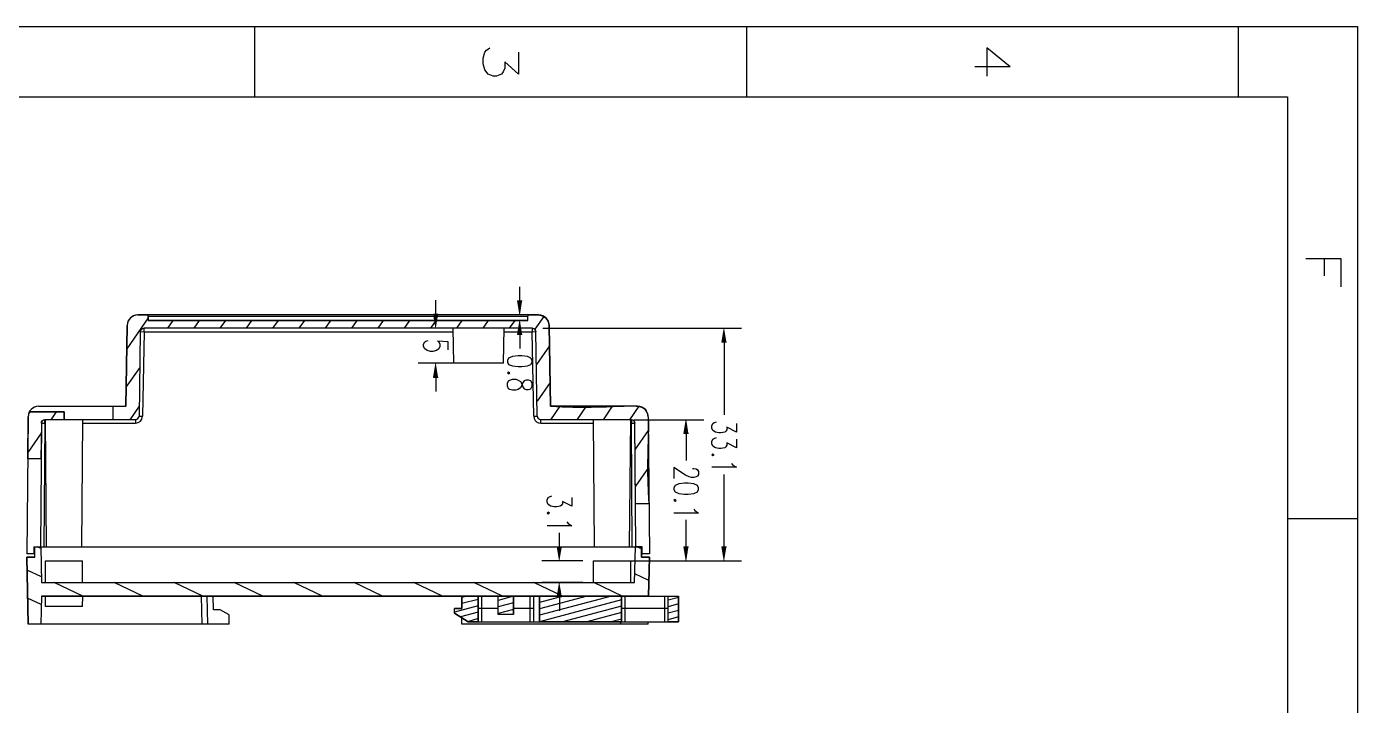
# Model space of a CAD drawing. Header units: inches. Extents: x 153 to 449, y 267 to 687.
# Drawn here: x 260 to 449.5, y 590.5 to 687.1 of the extents above; entities that cross this region are included whole.
import ezdxf

# ---------------------------------------------------------------- set-up
doc = ezdxf.new("R2010")
doc.units = ezdxf.units.IN
doc.header["$MEASUREMENT"] = 0
doc.layers.add('图层 1', color=7, linetype='Continuous')

msp = doc.modelspace()

# ---------------------------------------------------------------- hatches: boundary and pattern name
at = {"layer": '图层 1', "true_color": 0xffffff}
for points in [[(330.58, 648.07), (329.93, 648.07), (330.27, 646.06)], [(318.63, 646.16), (317.95, 646.16), (318.29, 644.18)], [(330.58, 643.26), (329.93, 643.26), (330.27, 645.26)], [(359.67, 642.17), (358.99, 642.17), (359.33, 644.18)], [(318.63, 637.17), (317.95, 637.17), (318.29, 639.18)], [(354.26, 629.17), (353.61, 629.17), (353.95, 631.15)], [(336.23, 613.06), (335.55, 613.06), (335.89, 611.05)], [(354.26, 613.06), (353.61, 613.06), (353.95, 611.05)], [(359.67, 613.06), (358.99, 613.06), (359.33, 611.05)], [(336.23, 605.95), (335.55, 605.95), (335.89, 607.96)]]:
    msp.add_hatch(color=7, dxfattribs=at).paths.add_polyline_path(points)

# ---------------------------------------------------------------- linework, layer by layer
at = {"layer": '图层 1', "color": 7, "lineweight": 25, "true_color": 0xffffff}
for points in [[(152.5, 687.1), (449.49, 687.1)], [(292.5, 687.1), (292.5, 677.13)], [(362.51, 687.1), (362.51, 677.13)], [(432.51, 687.1), (432.51, 677.13)], [(449.49, 687.1), (449.49, 267.06)], [(330.05, 683.49), (330.05, 680.34), (328.14, 682.07), (328.14, 681.2), (327.89, 680.65), (327.64, 680.34), (326.93, 680.06), (326.47, 680.06), (325.76, 680.34), (325.27, 680.93), (325.05, 681.79), (325.05, 682.63), (325.27, 683.49), (325.51, 683.77), (325.98, 684.08)], [(400.05, 681.39), (396.72, 684.08), (396.72, 680.06)], [(400.05, 681.39), (395.05, 681.39)], [(162.48, 677.13), (439.52, 677.13)], [(439.52, 677.13), (439.52, 277.04)], [(442.14, 654.09), (447.14, 654.09), (447.14, 650.08)], [(444.77, 654.09), (444.77, 651.62)], [(330.27, 648.07), (330.27, 650.08)], [(318.29, 646.16), (318.29, 648.16)], [(275.86, 646.06), (275.31, 645.94), (274.81, 645.63), (274.47, 645.17), (274.35, 644.58)], [(332.92, 646.06), (275.86, 646.06)], [(275.86, 646.06), (277.19, 646.06), (277.31, 646), (277.37, 645.88), (277.37, 645.26), (331.38, 645.26), (331.38, 645.88)], [(277.37, 645.88), (277.31, 646), (277.19, 646.06)], [(328.85, 646.06), (327.77, 646.06)], [(331.6, 646.06), (331.44, 646), (331.38, 645.88)], [(331.6, 646.06), (331.44, 646), (331.38, 645.88)], [(275.52, 631.15), (272.37, 631.15), (272.37, 633.07), (274.16, 633.07), (274.35, 644.58)], [(274.35, 644.58), (274.16, 633.07)], [(277.37, 645.66), (274.29, 641.25)], [(276.76, 644.18), (276.51, 644.09), (276.32, 643.93), (276.23, 643.69)], [(276.23, 643.69), (276.29, 643.87), (276.39, 644.03), (276.54, 644.12), (276.76, 644.18)], [(332.03, 644.18), (276.76, 644.18)], [(276.76, 643.66), (276.76, 644.18)], [(332.03, 644.18), (276.76, 644.18)], [(277.37, 645.88), (331.38, 645.88)], [(277.37, 645.26), (277.37, 645.88)], [(331.38, 645.26), (277.37, 645.26)], [(280.86, 645.26), (280.09, 644.18)], [(284.6, 645.26), (283.83, 644.18)], [(288.34, 645.26), (287.56, 644.18)], [(292.07, 645.26), (291.3, 644.18)], [(295.84, 645.26), (295.07, 644.18)], [(299.58, 645.26), (298.8, 644.18)], [(303.31, 645.26), (302.54, 644.18)], [(307.05, 645.26), (306.28, 644.18)], [(310.78, 645.26), (310.04, 644.18)], [(314.55, 645.26), (313.78, 644.18)], [(326.5, 644.18), (315.79, 644.18)], [(318.29, 645.26), (317.52, 644.18)], [(320.85, 639.18), (320.76, 644.18)], [(322.02, 645.26), (321.25, 644.18)], [(325.76, 645.26), (324.99, 644.18)], [(328.85, 645.26), (327.77, 645.26)], [(327.92, 639.18), (328.02, 644.18)], [(329.53, 645.26), (328.76, 644.18)], [(331.38, 645.26), (331.38, 645.88)], [(332.52, 643.69), (332.46, 643.93), (332.28, 644.09), (332.03, 644.18)], [(332.03, 644.18), (332.03, 643.66)], [(332.03, 644.18), (332.21, 644.12), (332.37, 644.03), (332.49, 643.87), (332.52, 643.69)], [(333.67, 645.85), (332.4, 644.03)], [(333.54, 644.18), (361.83, 644.18)], [(334.62, 633.07), (334.41, 644.58)], [(276.23, 643.69), (276.05, 631.64)], [(276.23, 643.69), (276.05, 631.64)], [(276.23, 643.69), (276.76, 643.66)], [(276.76, 643.66), (276.54, 631.64)], [(276.76, 643.66), (320.79, 643.66)], [(320.05, 641.09), (320.05, 642.24), (318.54, 642.33), (318.72, 642.24), (318.87, 641.9), (318.87, 641.56), (318.72, 641.22), (318.38, 641), (317.89, 640.88), (317.55, 640.88), (317.05, 641), (316.71, 641.22), (316.53, 641.56), (316.53, 641.9), (316.71, 642.24), (316.87, 642.33), (317.21, 642.45)], [(327.98, 643.66), (332.03, 643.66)], [(330.27, 643.26), (330.27, 641.28)], [(332.03, 643.66), (332.52, 643.69)], [(332.25, 631.64), (332.03, 643.66)], [(332.74, 631.64), (332.52, 643.69)], [(332.74, 631.64), (332.52, 643.69)], [(334.47, 641.65), (332.62, 638.99)], [(359.33, 642.17), (359.33, 631.86)], [(276.17, 638.56), (274.19, 635.78)], [(326.41, 639.18), (315.79, 639.18)], [(327.92, 639.18), (320.85, 639.18)], [(332, 639.58), (331.84, 639.92), (331.35, 640.17), (330.52, 640.26), (330.02, 640.26), (329.19, 640.17), (328.66, 639.92), (328.51, 639.58), (328.51, 639.36), (328.66, 639.02), (329.19, 638.81), (330.02, 638.72), (330.52, 638.72), (331.35, 638.81), (331.84, 639.02), (332, 639.36), (332, 639.58)], [(318.29, 637.17), (318.29, 635.17)], [(328.85, 637.82), (328.66, 637.91), (328.51, 637.82), (328.66, 637.7), (328.85, 637.82)], [(332, 636.37), (331.84, 636.68), (331.5, 636.8), (331.16, 636.8), (330.86, 636.68), (330.67, 636.46), (330.52, 636.03), (330.33, 635.69), (330.02, 635.47), (329.68, 635.35), (329.19, 635.35), (328.85, 635.47), (328.66, 635.57), (328.51, 635.91), (328.51, 636.37), (328.66, 636.68), (328.85, 636.8), (329.19, 636.93), (329.68, 636.93), (330.02, 636.8), (330.33, 636.59), (330.52, 636.25), (330.67, 635.81), (330.86, 635.57), (331.16, 635.47), (331.5, 635.47), (331.84, 635.57), (332, 635.91), (332, 636.37)], [(334.56, 636.43), (332.71, 633.78)], [(261.75, 633.07), (274.16, 633.07)], [(272.37, 631.15), (272.37, 633.07)], [(276.05, 633.07), (274.72, 631.15)], [(347.01, 633.07), (334.62, 633.07)], [(335.95, 633.07), (334.62, 631.15)], [(339.69, 633.07), (338.36, 631.15)], [(343.42, 633.07), (342.1, 631.15)], [(347.19, 633.07), (345.86, 631.15)], [(260.27, 631.58), (260.08, 612.07)], [(262.15, 630.66), (262.09, 625.56), (260.21, 625.56), (260.27, 631.58)], [(260.42, 632.26), (260.3, 631.92), (260.27, 631.58)], [(260.51, 632.26), (260.3, 631.98)], [(265.39, 632.26), (260.42, 632.26)], [(260.42, 632.26), (265.39, 632.26), (265.39, 631.15), (262.65, 631.15)], [(262.65, 631.15), (262.4, 631.09), (262.21, 630.9), (262.15, 630.66)], [(262.15, 630.66), (262.18, 630.87), (262.31, 631.03), (262.46, 631.12), (262.65, 631.15)], [(275.52, 631.15), (262.65, 631.15)], [(262.65, 630.66), (262.65, 631.15)], [(262.89, 613.06), (262.74, 631.15)], [(264.25, 632.26), (263.48, 631.15)], [(265.39, 631.15), (265.39, 632.26)], [(267.89, 613.06), (268.05, 631.15)], [(275.52, 631.15), (275.77, 631.24), (275.95, 631.4), (276.05, 631.64)], [(275.52, 631.15), (275.74, 631.21), (275.89, 631.31), (275.98, 631.46), (276.05, 631.64)], [(275.52, 631.15), (275.52, 630.66)], [(276.05, 631.64), (276.54, 631.64)], [(332.25, 631.64), (332.74, 631.64)], [(332.25, 631.64), (332.28, 631.34), (332.43, 631.06), (332.65, 630.84), (332.92, 630.72), (333.23, 630.66)], [(332.74, 631.64), (332.8, 631.4), (332.99, 631.24), (333.23, 631.15)], [(332.74, 631.64), (332.77, 631.46), (332.89, 631.31), (333.05, 631.21), (333.23, 631.15)], [(333.23, 630.66), (333.23, 631.15)], [(346.14, 631.15), (333.23, 631.15)], [(346.14, 631.15), (333.23, 631.15)], [(340.89, 613.06), (340.74, 631.15)], [(345.89, 613.06), (346.05, 631.15)], [(346.63, 630.66), (346.57, 630.9), (346.39, 631.09), (346.14, 631.15)], [(346.14, 631.15), (346.14, 630.66)], [(346.14, 631.15), (346.33, 631.12), (346.48, 631.03), (346.57, 630.87), (346.63, 630.66)], [(346.51, 631.15), (356.45, 631.15)], [(348.52, 631.58), (348.7, 612.07)], [(262.12, 629.24), (260.21, 626.49)], [(262.15, 630.66), (262, 613.06)], [(262.15, 630.66), (262.65, 630.66)], [(262.65, 630.66), (262.49, 613.06)], [(262.65, 630.66), (262.74, 630.66)], [(268.05, 630.66), (275.52, 630.66)], [(333.23, 630.66), (340.74, 630.66)], [(346.05, 630.66), (346.14, 630.66)], [(346.14, 630.66), (346.63, 630.66)], [(346.26, 613.06), (346.14, 630.66)], [(346.79, 613.06), (346.63, 630.66)], [(348.55, 629.64), (346.67, 626.98)], [(353.95, 629.17), (353.95, 625.35)], [(361.09, 630.63), (361.09, 629.39), (359.73, 630.07), (359.73, 629.73), (359.57, 629.51), (359.42, 629.39), (358.89, 629.3), (358.58, 629.3), (358.09, 629.39), (357.75, 629.64), (357.57, 629.95), (357.57, 630.29), (357.75, 630.63), (357.91, 630.75), (358.24, 630.84)], [(361.09, 628.4), (361.09, 627.17), (359.73, 627.85), (359.73, 627.51), (359.57, 627.29), (359.42, 627.17), (358.89, 627.04), (358.58, 627.04), (358.09, 627.17), (357.75, 627.38), (357.57, 627.72), (357.57, 628.06), (357.75, 628.4), (357.91, 628.5), (358.24, 628.62)], [(262.09, 625.56), (260.21, 625.56)], [(357.91, 626.15), (357.75, 626.27), (357.57, 626.15), (357.75, 626.06), (357.91, 626.15)], [(348.58, 624.36), (346.7, 621.7)], [(354.85, 624.23), (355.03, 624.23), (355.37, 624.14), (355.53, 624.02), (355.68, 623.8), (355.68, 623.34), (355.53, 623.12), (355.37, 623), (355.03, 622.91), (354.69, 622.91), (354.35, 623), (353.86, 623.25), (352.19, 624.36), (352.19, 622.78)], [(360.41, 624.94), (360.56, 624.7), (361.09, 624.39), (357.57, 624.39)], [(359.33, 613.06), (359.33, 623.37)], [(355.68, 621.45), (355.53, 621.79), (355.03, 622.01), (354.2, 622.1), (353.71, 622.1), (352.87, 622.01), (352.35, 621.79), (352.19, 621.45), (352.19, 621.24), (352.35, 620.9), (352.87, 620.65), (353.71, 620.56), (354.2, 620.56), (355.03, 620.65), (355.53, 620.9), (355.68, 621.24), (355.68, 621.45)], [(337.65, 620.1), (337.65, 618.86), (336.32, 619.51), (336.32, 619.2), (336.14, 618.95), (335.98, 618.86), (335.49, 618.74), (335.15, 618.74), (334.65, 618.86), (334.31, 619.08), (334.13, 619.42), (334.13, 619.76), (334.31, 620.1), (334.47, 620.19), (334.81, 620.31)], [(352.53, 619.66), (352.35, 619.79), (352.19, 619.66), (352.35, 619.54), (352.53, 619.66)], [(334.47, 617.84), (334.31, 617.97), (334.13, 617.84), (334.31, 617.75), (334.47, 617.84)], [(348.61, 619.2), (346.73, 619.2)], [(355.03, 618.43), (355.19, 618.21), (355.68, 617.87), (352.19, 617.87)], [(336.97, 616.61), (337.16, 616.39), (337.65, 616.05), (334.13, 616.05)], [(353.95, 613.06), (353.95, 616.89)], [(439.52, 617.1), (449.49, 617.1)], [(335.89, 613.06), (335.89, 615.06)], [(347.59, 611.57), (348.7, 611.57), (348.58, 606.05), (262.15, 606.05), (262.09, 602.06), (260.24, 602.06), (260.08, 611.57), (261.19, 611.57), (261.19, 613.06), (262.06, 613.06), (262.15, 607.96), (346.6, 607.96), (346.7, 613.06), (347.59, 613.06), (347.59, 611.57)], [(261.19, 612.07), (260.08, 612.07)], [(261.07, 613.06), (346.63, 613.06)], [(261.07, 613.06), (261.07, 612.07)], [(261.19, 611.57), (261.19, 613.06)], [(262.09, 612.81), (261.56, 613.06)], [(262.06, 613.06), (262.15, 607.96)], [(346.6, 607.96), (346.7, 613.06)], [(347.68, 613.06), (346.7, 613.06)], [(347.59, 612.75), (346.88, 613.06)], [(347.59, 611.57), (347.59, 613.06)], [(348.7, 612.07), (347.59, 612.07)], [(347.68, 612.07), (347.68, 613.06)], [(261.19, 611.57), (260.08, 611.57)], [(260.08, 611.57), (260.24, 602.06)], [(262.74, 611.05), (268.02, 611.05)], [(262.74, 607.96), (262.74, 611.05)], [(268.02, 607.96), (268.02, 611.05)], [(339.22, 611.05), (333.39, 611.05)], [(340.74, 607.96), (340.74, 611.05)], [(340.74, 611.05), (346.05, 611.05)], [(342.25, 611.05), (361.83, 611.05)], [(346.05, 607.96), (346.05, 611.05)], [(347.53, 611.05), (356.45, 611.05)], [(348.7, 611.57), (347.59, 611.57)], [(348.58, 606.05), (348.7, 611.57)], [(262.15, 608.79), (260.11, 609.75)], [(348.64, 608.27), (346.63, 609.2)], [(262.15, 607.96), (346.6, 607.96)], [(268.05, 606.05), (263.97, 607.96)], [(276.57, 606.05), (272.5, 607.96)], [(285.13, 606.05), (281.05, 607.96)], [(293.65, 606.05), (289.57, 607.96)], [(302.17, 606.05), (298.09, 607.96)], [(310.72, 606.05), (306.65, 607.96)], [(319.25, 606.05), (315.17, 607.96)], [(327.77, 606.05), (323.69, 607.96)], [(336.32, 606.05), (332.25, 607.96)], [(339.22, 607.96), (333.39, 607.96)], [(344.84, 606.05), (340.77, 607.96)], [(262.12, 604.84), (260.18, 605.74)], [(262.15, 606.05), (262.09, 602.06)], [(262.15, 606.05), (352.84, 606.05)], [(262.74, 604.56), (262.71, 606.05)], [(268.02, 604.56), (262.74, 604.56)], [(268.02, 604.56), (268.05, 606.05)], [(284.91, 606.05), (284.97, 602.06)], [(285.71, 606.05), (285.77, 602.06)], [(286.64, 604.07), (286.61, 606.05)], [(321.99, 606.05), (321.99, 604.26), (320.97, 604.26)], [(321.99, 606.05), (324.34, 606.05), (324.34, 602.37), (322.89, 602.37), (320.97, 603.64), (320.97, 604.26), (321.99, 604.26), (321.99, 606.05)], [(324.34, 604.66), (320.97, 603.76)], [(322.67, 606.05), (321.99, 605.86)], [(324.34, 605.58), (321.99, 604.97)], [(324.34, 602.37), (324.34, 606.05)], [(324.34, 604.35), (327.15, 604.35)], [(324.83, 602.37), (324.83, 606.05)], [(327.15, 603.42), (327.15, 606.05)], [(327.15, 606.05), (329.37, 606.05), (329.37, 603.42), (327.15, 603.42), (327.15, 606.05)], [(329.37, 606.02), (327.15, 605.43)], [(329.37, 605.09), (327.15, 604.5)], [(329.37, 603.42), (329.37, 606.05)], [(329.37, 604.35), (332.18, 604.35)], [(331.69, 606.05), (331.69, 602.37)], [(332.18, 606.05), (332.18, 602.37)], [(333.05, 606.05), (333.05, 602.37)], [(336.41, 606.05), (333.05, 605.15)], [(339.84, 606.05), (333.05, 604.22)], [(343.3, 606.05), (333.05, 603.33)], [(333.05, 606.05), (344.75, 606.05), (344.75, 602.37), (333.05, 602.37), (333.05, 606.05)], [(344.75, 605.52), (333.05, 602.4)], [(335.89, 605.95), (335.89, 603.95)], [(344.75, 604.6), (336.35, 602.37)], [(344.75, 602.37), (344.75, 606.05)], [(344.75, 604.35), (351.36, 604.35)], [(345.25, 602.37), (345.25, 606.05)], [(350.83, 606.05), (350.83, 602.37)], [(351.36, 602.37), (351.36, 606.05)], [(351.36, 606.05), (352.84, 606.05), (352.84, 602.37), (351.36, 602.37), (351.36, 606.05)], [(352.84, 605.86), (351.36, 605.46)], [(352.84, 604.93), (351.36, 604.53)], [(352.84, 602.37), (352.84, 606.05)], [(287.6, 604.07), (286.64, 604.07)], [(288.89, 603.39), (287.6, 604.07)], [(288.89, 602.06), (288.89, 603.39)], [(320.97, 603.64), (320.97, 604.26)], [(320.97, 603.64), (322.89, 602.37)], [(324.34, 603.76), (321.81, 603.08)], [(321.99, 602.06), (321.99, 602.96)], [(324.34, 602.84), (322.8, 602.4)], [(329.37, 604.16), (327.15, 603.58)], [(329.37, 603.42), (327.15, 603.42)], [(344.75, 603.7), (339.78, 602.37)], [(344.75, 602.77), (343.24, 602.37)], [(352.84, 604.01), (351.36, 603.61)], [(352.84, 603.08), (351.36, 602.68)], [(288.89, 602.06), (260.24, 602.06)], [(348.52, 602.06), (321.99, 602.06)], [(322.89, 602.37), (352.84, 602.37)], [(344.6, 602.37), (344.6, 602.06)], [(348.52, 602.06), (348.52, 602.37)]]:
    msp.add_lwpolyline(points, dxfattribs=at)
at = {"layer": '图层 1', "lineweight": 0}
for points in [[(330.58, 648.07), (329.93, 648.07), (330.27, 646.06)], [(318.63, 646.16), (317.95, 646.16), (318.29, 644.18)], [(330.58, 643.26), (329.93, 643.26), (330.27, 645.26)], [(359.67, 642.17), (358.99, 642.17), (359.33, 644.18)], [(318.63, 637.17), (317.95, 637.17), (318.29, 639.18)], [(354.26, 629.17), (353.61, 629.17), (353.95, 631.15)], [(336.23, 613.06), (335.55, 613.06), (335.89, 611.05)], [(354.26, 613.06), (353.61, 613.06), (353.95, 611.05)], [(359.67, 613.06), (358.99, 613.06), (359.33, 611.05)], [(336.23, 605.95), (335.55, 605.95), (335.89, 607.96)]]:
    msp.add_lwpolyline(points, dxfattribs=at)
at = {"layer": '图层 1', "color": 7, "lineweight": 25, "true_color": 0xffffff}
for points in [[(275.86, 646.06), (275, 646.03), (274.39, 645.42), (274.35, 644.58)], [(334.41, 644.58), (334.34, 645.45), (333.83, 646.02), (332.92, 646.06)], [(261.75, 633.07), (260.92, 633.04), (260.24, 632.41), (260.27, 631.58)], [(348.52, 631.58), (348.42, 632.49), (347.94, 633.02), (347.01, 633.07)], [(275.52, 630.66), (276.11, 630.71), (276.49, 631.05), (276.54, 631.64)]]:
    msp.add_open_spline(points, degree=3, dxfattribs=at)
msp.add_open_spline([(331.6, 646.06), (331.6, 646.06), (332.92, 646.06), (332.92, 646.06), (332.92, 646.06), (333.48, 645.94), (333.48, 645.94), (333.48, 645.94), (333.97, 645.63), (333.97, 645.63), (333.97, 645.63), (334.28, 645.17), (334.28, 645.17), (334.28, 645.17), (334.41, 644.58), (334.41, 644.58), (334.41, 644.58), (334.62, 633.07), (334.62, 633.07), (352.93, 632.11), (347.54, 637.52), (348.61, 619.2), (348.61, 619.2), (346.73, 619.2), (346.73, 619.2), (346.73, 619.2), (346.63, 630.66), (346.63, 630.66)], degree=3, knots=[0, 0, 0, 0, 1, 1, 1, 2, 2, 2, 3, 3, 3, 4, 4, 4, 5, 5, 5, 6, 6, 6, 7, 7, 7, 8, 8, 8, 9, 9, 9, 9], dxfattribs=at)

doc.saveas('drawing.dxf')
